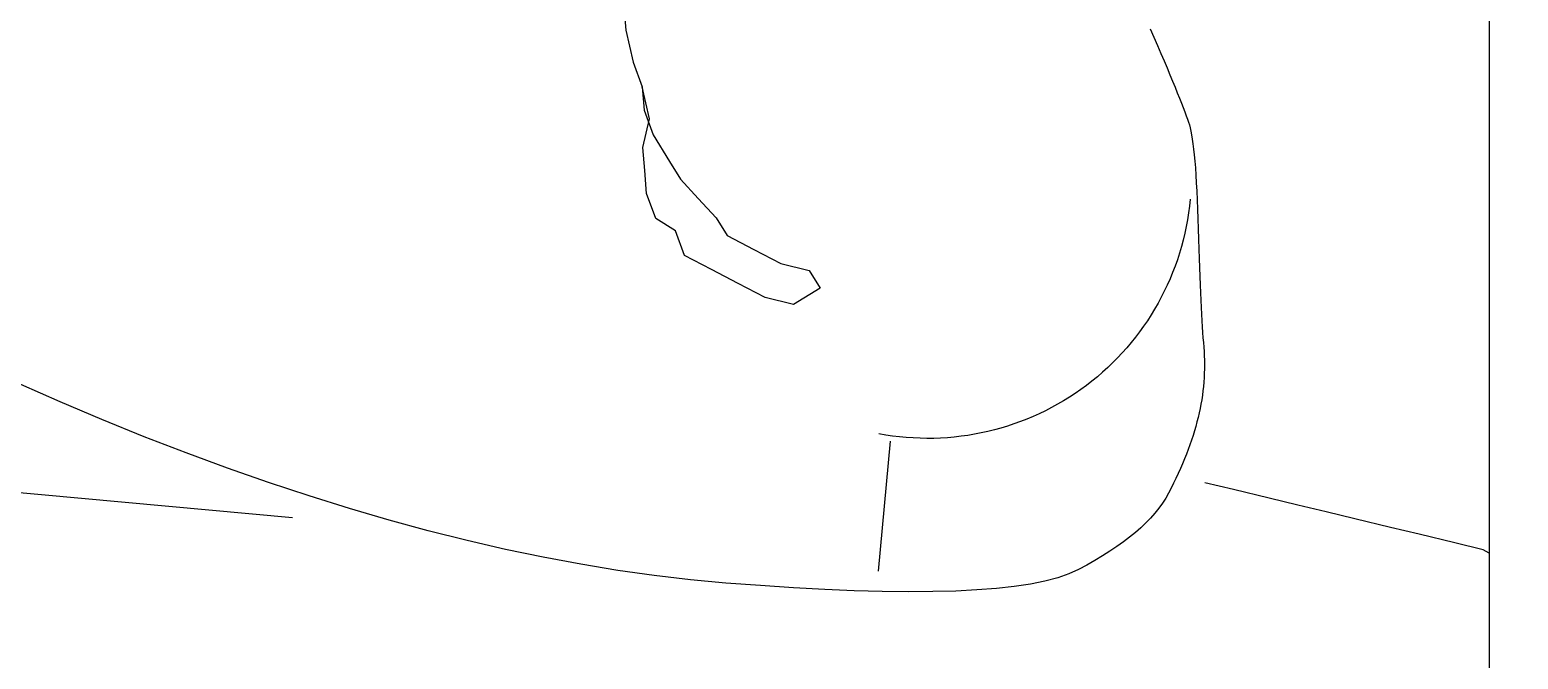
# Model space of a CAD drawing. Header units: metres. Extents: x -598 to 357, y -242 to 574.
# Drawn here: x -315.1846 to -314.8456, y 412.4474 to 412.591 of the extents above; entities that cross this region are included whole.
import ezdxf

# ---------------------------------------------------------------- set-up
doc = ezdxf.new("R2010")
doc.units = ezdxf.units.M
doc.layers.add('Muro Mamspoteria', color=5, linetype='Continuous', lineweight=9)
doc.layers.add('xref_Nivel PB$0$M-muebles', color=1, linetype='Continuous')

# ---------------------------------------------------------------- blocks, each defined once
blk = doc.blocks.new('xref_Nivel PB$0$xref_Nivel PB$0$XREF-NIVEL 3$0$2222')
at = {"layer": 'xref_Nivel PB$0$M-muebles', "linetype": 'Continuous'}
for p, q in [((-2031.328184806915, -1968.594858595606), (-2032.650309419009, -1968.594858595606)), ((-2032.256929446887, -1968.594858595606), (-2032.25616740765, -1968.596199094588)), ((-2032.25616740765, -1968.596199094588), (-2032.254601225535, -1968.602699069171)), ((-2032.254601225535, -1968.602699069171), (-2032.252643380766, -1968.610824523489)), ((-2032.252643380766, -1968.610824523489), (-2032.25107719865, -1968.617324498071)), ((-2032.25107719865, -1968.617324498071), (-2032.249119353882, -1968.625449952389)), ((-2032.249119353882, -1968.625449952389), (-2032.247553171767, -1968.631949926973)), ((-2032.247553171767, -1968.631949926973), (-2032.245986755403, -1968.638450873732)), ((-2032.245986755403, -1968.638450873732), (-2032.244420573288, -1968.644950848315)), ((-2032.244420573288, -1968.644950848315), (-2032.242462728519, -1968.653076302633)), ((-2032.242462728519, -1968.653076302633), (-2032.240896546403, -1968.659576277215)), ((-2032.220946811135, -1968.660176800089), (-2032.221953950239, -1968.660329982419)), ((-2032.219940585885, -1968.660045438961), (-2032.220946811135, -1968.660176800089)), ((-2032.218936715161, -1968.65993418893), (-2032.219940585885, -1968.660045438961)), ((-2032.217932786114, -1968.659844525854), (-2032.218936715161, -1968.65993418893)), ((-2032.216933390193, -1968.659774470193), (-2032.217932786114, -1968.659844525854)), ((-2032.215934170199, -1968.659725029309), (-2032.216933390193, -1968.659774470193)), ((-2032.214937304729, -1968.659695699522), (-2032.215934170199, -1968.659725029309)), ((-2032.213941353114, -1968.659688190938), (-2032.214937304729, -1968.659695699522)), ((-2032.212948962448, -1968.659700055521), (-2032.213941353114, -1968.659688190938)), ((-2032.21195651346, -1968.659733507059), (-2032.212948962448, -1968.659700055521)), ((-2032.210966418998, -1968.659787069693), (-2032.21195651346, -1968.659733507059)), ((-2032.209976266211, -1968.659862219281), (-2032.210966418998, -1968.659787069693)), ((-2032.208946160665, -1968.659945228701), (-2032.209976266211, -1968.659862219281)), ((-2032.207828500877, -1968.660028742754), (-2032.208946160665, -1968.659945228701)), ((-2032.206623755342, -1968.660110817089), (-2032.207828500877, -1968.660028742754)), ((-2032.205330483388, -1968.66019316181), (-2032.206623755342, -1968.660110817089)), ((-2032.203951332113, -1968.660273328883), (-2032.205330483388, -1968.66019316181)), ((-2032.202484626595, -1968.660354000591), (-2032.203951332113, -1968.660273328883)), ((-2032.233311322428, -1968.663397779831), (-2032.234386879715, -1968.663809173222)), ((-2032.232242512055, -1968.66300961313), (-2032.233311322428, -1968.663397779831)), ((-2032.231182861447, -1968.662643197261), (-2032.232242512055, -1968.66300961313)), ((-2032.230129957753, -1968.662300008083), (-2032.231182861447, -1968.662643197261)), ((-2032.229086448072, -1968.661977597561), (-2032.230129957753, -1968.662300008083)), ((-2032.228049685305, -1968.661678413729), (-2032.229086448072, -1968.661977597561)), ((-2032.227022316551, -1968.661400008552), (-2032.228049685305, -1968.661678413729)), ((-2032.226001694711, -1968.661144830067), (-2032.227022316551, -1968.661400008552)), ((-2032.224988522529, -1968.66090996174), (-2032.226001694711, -1968.661144830067)), ((-2032.223975292024, -1968.660696680369), (-2032.224988522529, -1968.66090996174)), ((-2032.222964650293, -1968.660502537917), (-2032.223975292024, -1968.660696680369)), ((-2032.221953950239, -1968.660329982419), (-2032.222964650293, -1968.660502537917)), ((-2032.200931069579, -1968.660432260403), (-2032.202484626595, -1968.660354000591)), ((-2032.199288986144, -1968.660510790601), (-2032.200931069579, -1968.660432260403)), ((-2032.197561995564, -1968.660587377399), (-2032.199288986144, -1968.660510790601)), ((-2032.195746478566, -1968.660664234584), (-2032.197561995564, -1968.660587377399)), ((-2032.193845082245, -1968.66073891412), (-2032.195746478566, -1968.660664234584)), ((-2032.191854925258, -1968.66081483622), (-2032.193845082245, -1968.66073891412)), ((-2032.189778888949, -1968.660888580671), (-2032.191854925258, -1968.66081483622)), ((-2032.187615532646, -1968.660961857581), (-2032.189778888949, -1968.660888580671)), ((-2032.185365090596, -1968.661033694771), (-2032.187615532646, -1968.660961857581)), ((-2032.183026122128, -1968.661105802348), (-2032.185365090596, -1968.661033694771)), ((-2032.180702204808, -1968.66117947929), (-2032.183026122128, -1968.661105802348)), ((-2032.178489677657, -1968.661260452152), (-2032.180702204808, -1968.66117947929)), ((-2032.17638951285, -1968.661348955181), (-2032.178489677657, -1968.661260452152)), ((-2032.174401710389, -1968.661444988378), (-2032.17638951285, -1968.661348955181)), ((-2032.172527710946, -1968.661546841636), (-2032.174401710389, -1968.661444988378)), ((-2032.17076510167, -1968.661655990813), (-2032.172527710946, -1968.661546841636)), ((-2032.16911485474, -1968.661772670157), (-2032.17076510167, -1968.661655990813)), ((-2032.167576232226, -1968.661895673243), (-2032.16911485474, -1968.661772670157)), ((-2032.166152150659, -1968.662025702817), (-2032.167576232226, -1968.661895673243)), ((-2032.16483945926, -1968.662163028308), (-2032.166152150659, -1968.662025702817)), ((-2032.163639364454, -1968.662306911791), (-2032.16483945926, -1968.662163028308)), ((-2032.162551631992, -1968.66245832544), (-2032.163639364454, -1968.662306911791)), ((-2032.161577468302, -1968.662616531328), (-2032.162551631992, -1968.66245832544)), ((-2032.160714929027, -1968.662781060958), (-2032.161577468302, -1968.662616531328)), ((-2032.159964752097, -1968.662953120755), (-2032.160714929027, -1968.662781060958)), ((-2032.159325965335, -1968.663132476472), (-2032.159964752097, -1968.662953120755)), ((-2032.158704350001, -1968.663334484827), (-2032.159325965335, -1968.663132476472)), ((-2032.157997710874, -1968.663577723693), (-2032.158704350001, -1968.663334484827)), ((-2032.157207488629, -1968.66386048296), (-2032.157997710874, -1968.663577723693)), ((-2032.241016824594, -1968.666735648219), (-2032.242149964425, -1968.66730080848)), ((-2032.239891872349, -1968.666192004541), (-2032.241016824594, -1968.666735648219)), ((-2032.238773667019, -1968.665671587554), (-2032.239891872349, -1968.666192004541)), ((-2032.237665827879, -1968.665172183471), (-2032.238773667019, -1968.665671587554)), ((-2032.236564735652, -1968.664696006078), (-2032.237665827879, -1968.665172183471)), ((-2032.235471831014, -1968.664241345269), (-2032.236564735652, -1968.664696006078)), ((-2032.234386879715, -1968.663809173222), (-2032.235471831014, -1968.664241345269)), ((-2032.156333214769, -1968.664184706985), (-2032.157207488629, -1968.66386048296)), ((-2032.155376564215, -1968.664547713482), (-2032.156333214769, -1968.664184706985)), ((-2032.15433488987, -1968.664951950489), (-2032.155376564215, -1968.664547713482)), ((-2032.153210604582, -1968.665395942147), (-2032.15433488987, -1968.664951950489)), ((-2032.152001295503, -1968.665881164313), (-2032.153210604582, -1968.665395942147)), ((-2032.150710581906, -1968.666405403201), (-2032.152001295503, -1968.665881164313)), ((-2032.149334844518, -1968.666970872598), (-2032.150710581906, -1968.666405403201)), ((-2032.147876496188, -1968.667576096646), (-2032.149334844518, -1968.666970872598)), ((-2032.246694863155, -1968.670069474862), (-2032.247814595389, -1968.670967763082)), ((-2032.245566885965, -1968.669256632652), (-2032.246694863155, -1968.670069474862)), ((-2032.244432608171, -1968.668529704949), (-2032.245566885965, -1968.669256632652)), ((-2032.243289851171, -1968.667889195433), (-2032.244432608171, -1968.668529704949)), ((-2032.242149964425, -1968.66730080848), (-2032.243289851171, -1968.667889195433)), ((-2032.146333124066, -1968.668222551202), (-2032.147876496188, -1968.667576096646)), ((-2032.14470737525, -1968.668907788232), (-2032.146333124066, -1968.668222551202)), ((-2032.142997574819, -1968.66963449002), (-2032.14470737525, -1968.668907788232)), ((-2032.141203957022, -1968.670401684386), (-2032.142997574819, -1968.66963449002)), ((-2032.139326521857, -1968.671209371333), (-2032.141203957022, -1968.670401684386)), ((-2032.250033682186, -1968.673019670191), (-2032.251132802503, -1968.674174261257)), ((-2032.248928261266, -1968.671950993632), (-2032.250033682186, -1968.673019670191)), ((-2032.247814595389, -1968.670967763082), (-2032.248928261266, -1968.671950993632)), ((-2032.137385579486, -1968.6720501012), (-2032.139326521857, -1968.671209371333)), ((-2032.253308252617, -1968.676740249916), (-2032.254385554593, -1968.678151881757)), ((-2032.252223443614, -1968.67541527051), (-2032.253308252617, -1968.676740249916)), ((-2032.251132802503, -1968.674174261257), (-2032.252223443614, -1968.67541527051)), ((-2032.255455583787, -1968.679649193856), (-2032.256517368025, -1968.681231951965)), ((-2032.254385554593, -1968.678151881757), (-2032.255455583787, -1968.679649193856)), ((-2032.257573085907, -1968.682899652404), (-2032.258621531008, -1968.684653033102)), ((-2032.256517368025, -1968.681231951965), (-2032.257573085907, -1968.682899652404)), ((-2032.259662703329, -1968.686492094057), (-2032.260695396445, -1968.6884175732)), ((-2032.258621531008, -1968.684653033102), (-2032.259662703329, -1968.686492094057)), ((-2032.26167428289, -1968.690574898935), (-2032.262547534581, -1968.693115133665)), ((-2032.260695396445, -1968.6884175732), (-2032.26167428289, -1968.690574898935)), ((-2032.262547534581, -1968.693115133665), (-2032.263315854262, -1968.69603536086)), ((-2032.263315854262, -1968.69603536086), (-2032.263978773436, -1968.699337524873)), ((-2032.263978773436, -1968.699337524873), (-2032.264537732775, -1968.703019915598)), ((-2032.264537732775, -1968.703019915598), (-2032.264990319432, -1968.707084008895)), ((-2032.264990319432, -1968.707084008895), (-2032.265338946254, -1968.711528328903)), ((-2032.265338946254, -1968.711528328903), (-2032.265581938323, -1968.716355557907)), ((-2032.265581938323, -1968.716355557907), (-2032.265721204805, -1968.721562041447)), ((-2032.265721204805, -1968.721562041447), (-2032.265754836533, -1968.727151433981)), ((-2032.265754836533, -1968.727151433981), (-2032.26568353625, -1968.73312081898)), ((-2032.23139671143, -1968.731306265615), (-2032.261058312742, -1968.734023450188)), ((-2032.26568353625, -1968.73312081898), (-2032.26550683546, -1968.739472140798)), ((-2032.26550683546, -1968.739472140798), (-2032.265226174837, -1968.746203689328)), ((-2032.265226174837, -1968.746203689328), (-2032.26483914153, -1968.753316940429)), ((-2032.196537717899, -1968.747242457575), (-2032.200238431214, -1968.753292678311)), ((-2032.192504639549, -1968.749709353808), (-2032.196537717899, -1968.747242457575)), ((-2032.190938457434, -1968.756209328392), (-2032.192504639549, -1968.749709353808)), ((-2032.26483914153, -1968.753316940429), (-2032.26434814839, -1968.760810418242)), ((-2032.200238431214, -1968.753292678311), (-2032.198672249099, -1968.759792652894)), ((-2032.187747533513, -1968.762318846746), (-2032.190938457434, -1968.756209328392)), ((-2032.26434814839, -1968.760810418242), (-2032.263751520495, -1968.76868680505)), ((-2032.198672249099, -1968.759792652894), (-2032.195481559426, -1968.765901199072)), ((-2032.184555871664, -1968.768427158676), (-2032.187747533513, -1968.762318846746)), ((-2032.263751520495, -1968.76868680505), (-2032.262999288836, -1968.776803426055)), ((-2032.195481559426, -1968.765901199072), (-2032.192289897576, -1968.772009511002)), ((-2032.180522793314, -1968.770894054911), (-2032.184555871664, -1968.768427158676)), ((-2032.192289897576, -1968.772009511002), (-2032.189098001478, -1968.77811879511)), ((-2032.176098052312, -1968.774986430878), (-2032.180522793314, -1968.770894054911)), ((-2032.171673545558, -1968.779077834669), (-2032.176098052312, -1968.774986430878)), ((-2032.262999288836, -1968.776803426055), (-2032.262036190213, -1968.785022502526)), ((-2032.189098001478, -1968.77811879511), (-2032.183440415571, -1968.780194262938)), ((-2032.183440415571, -1968.780194262938), (-2032.180640416375, -1968.784677095134)), ((-2032.167640467208, -1968.781544730904), (-2032.171673545558, -1968.779077834669)), ((-2032.161590246472, -1968.785245444219), (-2032.167640467208, -1968.781544730904)), ((-2032.262036190213, -1968.785022502526), (-2032.260862224623, -1968.793344034464)), ((-2032.180640416375, -1968.784677095134), (-2032.174982830468, -1968.786752562963)), ((-2032.155931688388, -1968.787320677799), (-2032.161590246472, -1968.785245444219)), ((-2032.174982830468, -1968.786752562963), (-2032.169715700789, -1968.787203288987)), ((-2032.169715700789, -1968.787203288987), (-2032.164448571111, -1968.787654015011)), ((-2032.164448571111, -1968.787654015011), (-2032.157948596527, -1968.786087832895)), ((-2032.157948596527, -1968.786087832895), (-2032.150665530886, -1968.787771638071)), ((-2032.150665530886, -1968.787771638071), (-2032.155931688388, -1968.787320677799)), ((-2032.145006972803, -1968.789846871652), (-2032.150665530886, -1968.787771638071)), ((-2032.137723907162, -1968.791530676828), (-2032.145006972803, -1968.789846871652)), ((-2032.132457011732, -1968.791980430674), (-2032.137723907162, -1968.791530676828)), ((-2032.260862224623, -1968.793344034464), (-2032.259478129996, -1968.801769228293)), ((-2032.259478129996, -1968.801769228293), (-2032.257884374828, -1968.81029613966)), ((-2032.257884374828, -1968.81029613966), (-2032.256080724871, -1968.818925740743)), ((-2032.256080724871, -1968.818925740743), (-2032.254067180125, -1968.827658031539)), ((-2032.254067180125, -1968.827658031539), (-2032.251841561987, -1968.836493515731)), ((-2032.251841561987, -1968.836493515731), (-2032.249408461911, -1968.84543021378)), ((-2032.249408461911, -1968.84543021378), (-2032.246763522691, -1968.854469133048)), ((-2032.246763522691, -1968.854469133048), (-2032.243908688682, -1968.863610742029)), ((-2032.243908688682, -1968.863610742029), (-2032.240843725637, -1968.872856012903)), ((-2032.230634081426, -1969.066143479409), (-2032.248838106988, -1968.867422879408)), ((-2032.240843725637, -1968.872856012903), (-2032.237569102049, -1968.882203001315)), ((-2032.237569102049, -1968.882203001315), (-2032.234084583674, -1968.891652679441)), ((-2032.234084583674, -1968.891652679441), (-2032.230390170509, -1968.901205047282)), ((-2032.230390170509, -1968.901205047282), (-2032.2264839182, -1968.910859636341)), ((-2032.2264839182, -1968.910859636341), (-2032.222479509306, -1968.920323938027)), ((-2032.222479509306, -1968.920323938027), (-2032.218482146221, -1968.929306486295))]:
    blk.add_line(p, q, dxfattribs=at)
blk.add_arc((-2032.170780090284, -1968.722698647357), 0.06, 95.23403658171071, 190.7148915903871, dxfattribs=at)

msp = doc.modelspace()

# ---------------------------------------------------------------- linework, layer by layer
at = {"layer": 'Muro Mamspoteria'}
msp.add_circle((-306.539399894559, 472.2405282529443), 101.7579662554189, dxfattribs=at)

# ---------------------------------------------------------------- block references
at = {"layer": 'xref_Nivel PB$0$M-muebles', "color": 8, "xscale": -1, "rotation": 270}
msp.add_blockref('xref_Nivel PB$0$xref_Nivel PB$0$XREF-NIVEL 3$0$2222', (1653.742665442044, 2444.728578431509), dxfattribs=at)

doc.saveas('drawing.dxf')
